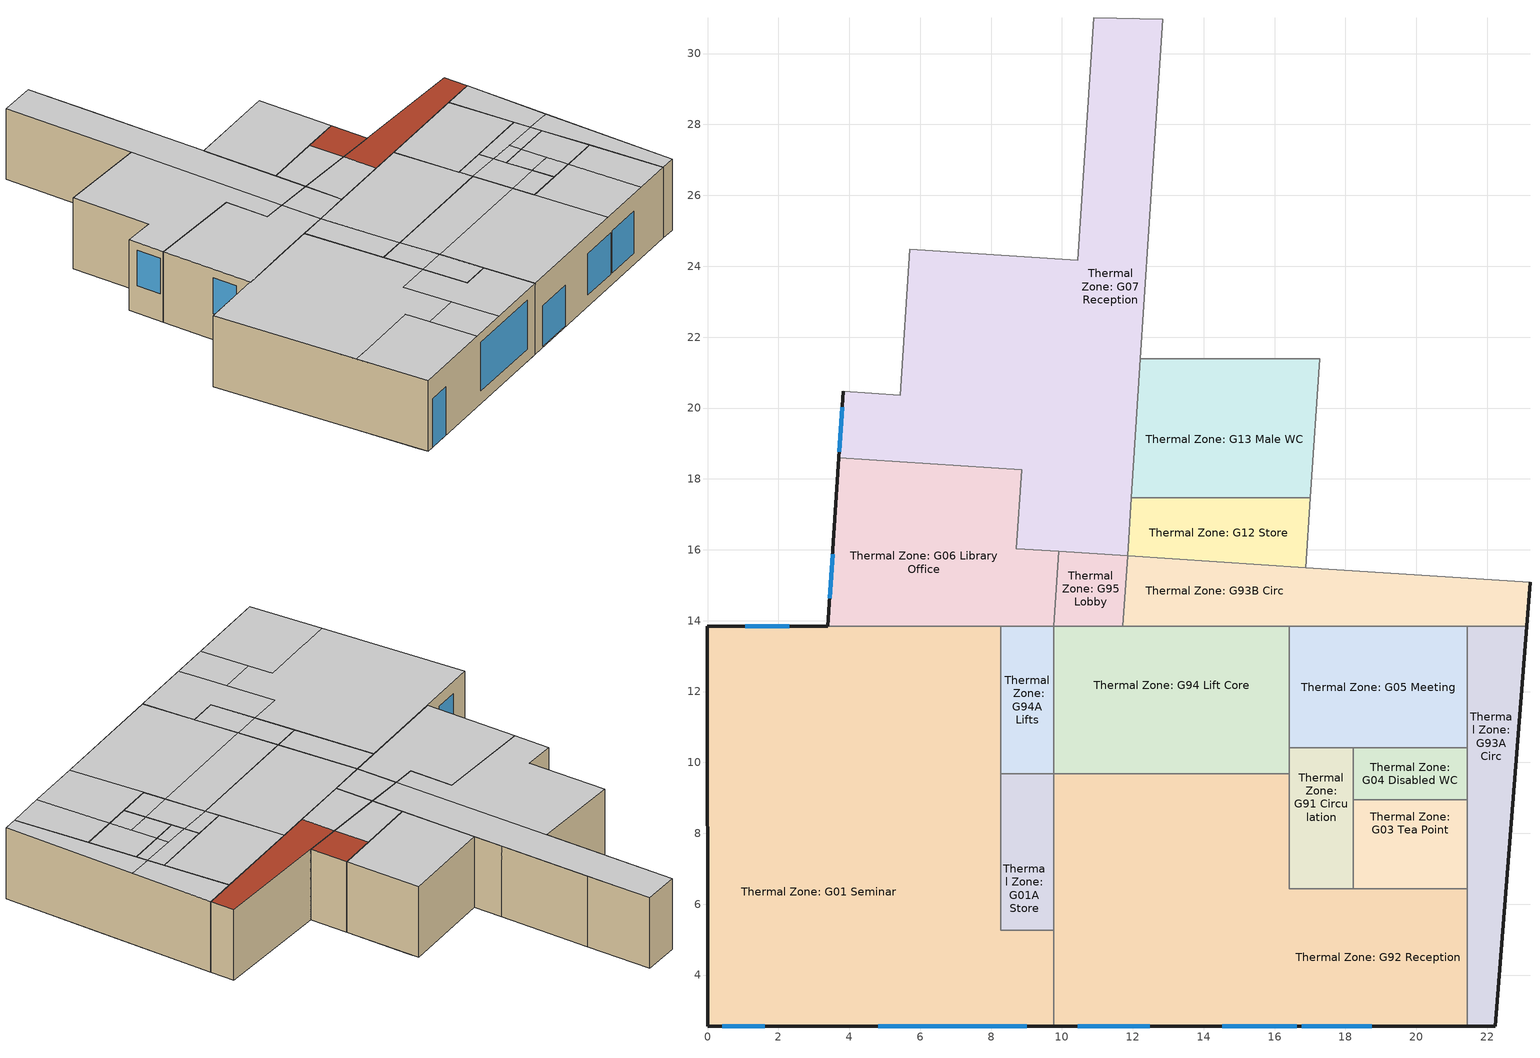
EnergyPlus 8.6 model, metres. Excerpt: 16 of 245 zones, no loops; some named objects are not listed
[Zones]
Thermal Zone: G01 Seminar
 floor to Thermal Zone: LG91_Lobby (InteriorCeiling): 8.27,9.67 8.27,7.61 6.28,7.61 6.28,9.67 z0
 floor to Thermal Zone: LG02 (InteriorCeiling): 8.27,7.61 8.27,5.27 9.61,5.27 9.61,2.55 6.28,2.55 6.28,7.61 z0
 floor to Thermal Zone: LG03 (InteriorCeiling): 9.77,5.27 9.77,2.55 9.61,2.55 9.61,5.27 z0
 floor ground (ExternalFloor): 9.77,5.27 9.77,2.55 9.61,2.55 9.61,5.27 8.27,5.27 z0
 floor to Thermal Zone: LG01 (InteriorCeiling Reversed): 6.28,9.67 6.28,3.03 0,3.03 0,9.67 z0
 floor to Thermal Zone: LG01 (InteriorCeiling): 6.28,3.03 6.28,2.55 2.96,2.55 2.96,3.03 z0
 floor to Thermal Zone: LG06 (InteriorCeiling): 8.27,13.84 8.27,9.67 0,9.67 0,13.84 z0
 floor to Thermal Zone: LG01A (InteriorCeiling Reversed): 2.96,3.03 2.96,2.55 0,2.55 0,3.03 z0
 wall outside (ExternalWall): 3.4,13.84 0,13.84 0,2.55 9.77,2.55 z0:3.77
 wall to Thermal Zone: G94A Lifts (InteriorWall): 8.27,9.67 8.27,13.84 z0:3.77
 wall to Thermal Zone: G01A Store (InteriorWall): 9.77,5.27 8.27,5.27 8.27,9.67 z0:3.77
 wall to Thermal Zone: G92 Reception (InteriorWall): 9.77,2.55 9.77,5.27 z0:3.77
 wall to Thermal Zone: G06 Library Office (InteriorWall): 8.27,13.84 3.4,13.84 z0:3.77
 window (GlazingCH): 2.31,13.84 1.06,13.84 z1.24:3.14; 0.41,2.55 1.61,2.55 z0:2.6; 4.81,2.55 9.01,2.55 z0.67:3.27
 ceiling to Thermal Zone: 101 Open Plan Office (InteriorCeiling): 6.49,5.08 6.49,7.59 8.27,7.59 8.27,13.84 0,13.84 0,6.33 4.49,6.33 4.49,5.08 z3.77
 ceiling to Thermal Zone: 101C Office (InteriorCeiling): 4.49,2.55 4.49,6.33 0,6.33 0,2.55 z3.77
 ceiling to Thermal Zone: 101B Office (InteriorCeiling): 6.49,2.55 6.49,5.08 4.49,5.08 4.49,2.55 z3.77
 ceiling to Thermal Zone: 102 Admin Office (InteriorCeiling): 9.77,2.55 9.77,5.27 8.27,5.27 8.27,7.59 6.49,7.59 6.49,2.55 z3.77
Thermal Zone: G01A Store
 floor to Thermal Zone: LG03 (InteriorCeiling): 9.77,7.61 9.77,5.27 9.61,5.27 9.61,7.61 z0
 floor to Thermal Zone: LG91_Lobby (InteriorCeiling Reversed): 8.27,9.67 9.77,9.67 9.77,7.61 8.27,7.61 z0
 floor to Thermal Zone: LG02 (InteriorCeiling Reversed): 9.61,7.61 9.61,5.27 8.27,5.27 8.27,7.61 z0
 wall to Thermal Zone: G94A Lifts (InteriorWall): 9.77,9.67 8.27,9.67 z0:3.77
 wall to Thermal Zone: G92 Reception (InteriorWall): 9.77,5.27 9.77,9.67 z0:3.77
 ceiling to Thermal Zone: 102 Admin Office (InteriorCeiling Reversed): 9.77,5.27 9.77,7.59 8.27,7.59 8.27,5.27 z3.77
 ceiling to Thermal Zone: 194 Circulation (InteriorCeiling): 9.77,7.59 9.77,9.67 8.27,9.67 8.27,7.59 z3.77
Thermal Zone: G03 Tea Point
 floor ground (ExternalFloor): 21.43,7.61 21.43,6.44 18.22,6.44 18.22,7.61 z0
 floor to Thermal Zone: LG05 IT Cluster (InteriorCeiling Reversed): 21.43,8.95 21.43,7.61 18.22,7.61 18.22,8.95 z0
 wall to Thermal Zone: G91 Circulation (InteriorWall): 18.22,8.95 18.22,6.44 z0:3.77
 wall to Thermal Zone: G04 Disabled WC (InteriorWall): 21.43,8.95 18.22,8.95 z0:3.77
 wall to Thermal Zone: G93A Circ (InteriorWall): 21.43,6.44 21.43,8.95 z0:3.77
 wall to Thermal Zone: G92 Reception (InteriorWall): 18.22,6.44 21.43,6.44 z0:3.77
 ceiling to Thermal Zone: 104 Office (InteriorCeiling Reversed): 19.51,6.44 21.43,6.44 21.43,8.95 19.58,8.95 z3.77
 ceiling to Thermal Zone: 194 Circulation (InteriorCeiling Reversed): 19.54,7.59 19.58,8.95 18.22,8.95 18.22,7.59 z3.77
 ceiling to Thermal Zone: 103 Office (InteriorCeiling Reversed): 19.51,6.44 19.54,7.59 18.22,7.59 18.22,6.44 z3.77
Thermal Zone: G04 Disabled WC
 floor to Thermal Zone: LG05 IT Cluster (InteriorCeiling): 21.43,10.41 21.43,8.95 18.22,8.95 18.22,10.41 z0
 wall to Thermal Zone: G93A Circ (InteriorWall): 21.43,8.95 21.43,10.41 z0:3.77
 wall to Thermal Zone: G91 Circulation (InteriorWall): 18.22,10.41 18.22,8.95 z0:3.77
 wall to Thermal Zone: G05 Meeting (InteriorWall): 21.43,10.41 18.22,10.41 z0:3.77
 ceiling to Thermal Zone: 105 Meeting (InteriorCeiling Reversed): 21.43,9.54 21.43,10.41 18.22,10.41 18.22,9.63 z3.77
 ceiling to Thermal Zone: 104 Office (InteriorCeiling Reversed): 21.43,8.95 21.43,9.54 19.59,9.59 19.58,8.95 z3.77
 ceiling to Thermal Zone: 194 Circulation (InteriorCeiling Reversed): 19.58,8.95 19.59,9.59 18.22,9.63 18.22,8.95 z3.77
Thermal Zone: G05 Meeting
 floor to Thermal Zone: LG05 IT Cluster (InteriorCeiling): 21.43,13.84 21.43,10.41 16.42,10.41 16.42,13.84 z0
 wall to Thermal Zone: G93A Circ (InteriorWall): 21.43,10.41 21.43,13.84 z0:3.77
 wall to Thermal Zone: G91 Circulation (InteriorWall): 16.42,10.41 18.22,10.41 z0:3.77
 wall to Thermal Zone: G94 Lift Core (InteriorWall): 16.42,13.84 16.42,10.41 z0:3.77
 wall to Thermal Zone: G93B Circ (InteriorWall): 21.43,13.84 16.42,13.84 z0:3.77
 ceiling to Thermal Zone: 105 Meeting (InteriorCeiling Reversed): 21.43,10.41 21.43,13.84 16.42,13.84 16.42,10.41 z3.77
Thermal Zone: G06 Library Office
 floor to Thermal Zone: LG09 Office (InteriorCeiling): 3.71,18.59 8.86,18.26 8.78,17.09 3.64,17.43 z0
 floor to Thermal Zone: LG07 Office (InteriorCeiling): 3.64,17.43 8.78,17.09 8.57,13.84 3.4,13.84 z0
 floor to Thermal Zone: LG07 Office (InteriorCeiling Reversed): 8.71,16.03 9.91,15.95 9.77,13.84 8.57,13.84 z0
 wall outside (ExternalWall): 3.71,18.59 3.4,13.84 z0:3.77
 wall to Thermal Zone: G07 Reception (InteriorWall): 9.91,15.95 8.71,16.03 8.86,18.26 3.71,18.59 z0:3.77
 wall to Thermal Zone: G95 Lobby (InteriorWall): 9.77,13.84 9.91,15.95 z0:3.77
 wall to Thermal Zone: G94A Lifts (InteriorWall): 8.27,13.84 9.77,13.84 z0:3.77
 window (GlazingCH): 3.53,15.88 3.45,14.63 z1.39:3.29
 ceiling to Thermal Zone: 106 Office (InteriorCeiling): 9.77,13.84 9.91,15.95 8.71,16.03 8.86,18.26 3.71,18.59 3.4,13.84 z3.77
Thermal Zone: G07 Reception
 floor to Thermal Zone: LG07 Office (InteriorCeiling Reversed): 8.78,17.09 9.98,17.01 9.91,15.95 8.71,16.03 z0
 floor to Thermal Zone: LG09 Office (InteriorCeiling Reversed): 3.83,20.47 10.18,20.05 9.98,17.01 8.78,17.09 8.86,18.26 3.71,18.59 z0
 floor to Thermal Zone: LG96 Circulation (InteriorCeiling Reversed): 10.9,31.01 12.84,30.96 11.85,15.83 9.91,15.95 z0
 floor to Thermal Zone: LG11 Office (InteriorCeiling Reversed): 5.7,24.48 10.45,24.17 10.18,20.05 5.44,20.36 z0
 wall outside (ExternalWall): 3.83,20.47 3.71,18.59 z0:3.77
 wall to Thermal Zone: G08 Meeting (InteriorWall): 5.7,24.48 5.44,20.36 3.83,20.47 z0:3.77
 wall to Thermal Zone: G09 GroupStudy (InteriorWall): 10.9,31.01 10.45,24.17 5.7,24.48 z0:3.77
 wall to Thermal Zone: G16 Library (InteriorWall): 12.84,30.96 10.9,31.01 z0:3.77
 wall to Thermal Zone: G10 Tea Point (InteriorWall): 12.62,27.57 12.84,30.96 z0:3.77
 wall to Thermal Zone: G97A Riser (InteriorWall): 12.31,22.88 12.62,27.57 z0:3.77
 wall to Thermal Zone: G97 Circ (InteriorWall): 12.21,21.39 12.31,22.88 z0:3.77
 wall to Thermal Zone: G13 Male WC (InteriorWall): 11.96,17.46 12.21,21.39 z0:3.77
 wall to Thermal Zone: G12 Store (InteriorWall): 11.85,15.83 11.96,17.46 z0:3.77
 wall to Thermal Zone: G95 Lobby (InteriorWall): 9.91,15.95 11.85,15.83 z0:3.77
 window (GlazingCH): 3.8,20.02 3.72,18.77 z1.45:3.35
 ceiling to Thermal Zone: 106 Office (InteriorCeiling): 9.91,15.95 10.45,24.17 5.7,24.48 5.44,20.36 3.83,20.47 3.71,18.59 8.86,18.26 8.71,16.03 z3.77
 ceiling to Thermal Zone: 197 Circulation (InteriorCeiling): 11.85,15.83 12.84,30.96 10.9,31.01 9.91,15.95 z3.77
Thermal Zone: G12 Store
 floor to Thermal Zone: LG08 Electric Intake (InteriorCeiling): 17.01,17.46 16.88,15.5 11.85,15.83 11.96,17.46 z0
 wall to Thermal Zone: G11 Study room (InteriorWall): 16.88,15.5 17.01,17.46 z0:3.77
 wall to Thermal Zone: G93B Circ (InteriorWall): 11.85,15.83 16.88,15.5 z0:3.77
 wall to Thermal Zone: G13 Male WC (InteriorWall): 17.01,17.46 11.96,17.46 z0:3.77
 ceiling to Thermal Zone: 108 Shower (InteriorCeiling): 14.96,15.62 15.04,17.46 11.96,17.46 11.85,15.83 z3.77
 roof outside (ExternalRoof): 16.88,15.5 17.01,17.46 15.04,17.46 14.96,15.62 z3.77
Thermal Zone: G13 Male WC
 floor to Thermal Zone: LG12 Plant (InteriorCeiling): 17.27,21.39 17.23,20.78 12.18,20.78 12.21,21.39 z0
 floor to Thermal Zone: LG10 HubRoom (InteriorCeiling Reversed): 17.23,20.78 17.01,17.46 11.96,17.46 12.18,20.78 z0
 wall to Thermal Zone: G97 Circ (InteriorWall): 17.27,21.39 12.21,21.39 z0:3.77
 wall to Thermal Zone: G11 Study room (InteriorWall): 17.01,17.46 17.27,21.39 z0:3.77
 ceiling to Thermal Zone: 109 Male WC (InteriorCeiling): 17.01,17.46 17.27,21.39 12.21,21.39 11.96,17.46 z3.77
Thermal Zone: G91 Circulation
 floor ground (ExternalFloor): 18.22,7.61 18.22,6.44 16.42,6.44 16.42,7.61 z0
 floor to Thermal Zone: LG05 IT Cluster (InteriorCeiling): 18.22,10.41 18.22,7.61 16.42,7.61 16.42,10.41 z0
 wall to Thermal Zone: G92 Reception (InteriorWall): 16.42,9.67 16.42,6.44 18.22,6.44 z0:3.77
 wall to Thermal Zone: G94 Lift Core (InteriorWall): 16.42,10.41 16.42,9.67 z0:3.77
 ceiling to Thermal Zone: 194 Circulation (InteriorCeiling Reversed): 18.22,7.59 18.22,9.63 16.42,9.67 16.42,7.59 z3.77
 ceiling to Thermal Zone: 103 Office (InteriorCeiling): 18.22,6.44 18.22,7.59 16.42,7.59 16.42,6.44 z3.77
 ceiling to Thermal Zone: 105 Meeting (InteriorCeiling Reversed): 18.22,9.63 18.22,10.41 16.42,10.41 16.42,9.67 z3.77
Thermal Zone: G92 Reception
 floor to Thermal Zone: LG91_Lobby (InteriorCeiling): 16.42,9.67 16.42,7.61 9.77,7.61 9.77,9.67 z0
 floor to Thermal Zone: LG03 (InteriorCeiling Reversed): 12.86,7.61 12.86,2.56 9.77,2.56 9.77,7.61 z0
 floor to Thermal Zone: LG04 (InteriorCeiling Reversed): 16.42,7.61 16.42,2.56 12.86,2.56 12.86,7.61 z0
 floor ground (ExternalFloor): 21.43,6.44 21.43,2.56 16.42,2.56 16.42,6.44 z0
 wall outside (ExternalWall): 9.77,2.55 21.43,2.56 z0:3.77
 wall to Thermal Zone: G93A Circ (InteriorWall): 21.43,2.56 21.43,6.44 z0:3.77
 wall to Thermal Zone: G94 Lift Core (InteriorWall): 16.42,9.67 9.77,9.67 z0:3.77
 window (GlazingCH): 10.44,2.55 12.48,2.56 z0.07:2.23; 14.53,2.56 16.63,2.56 z0.63:2.84; 16.77,2.56 18.74,2.56 z0.61:2.86
 ceiling to Thermal Zone: 194 Circulation (InteriorCeiling): 16.42,7.59 16.42,9.67 9.77,9.67 9.77,7.59 z3.77
 ceiling to Thermal Zone: 104 Office (InteriorCeiling): 21.43,2.56 21.43,6.44 19.51,6.44 19.41,2.56 z3.77
 ceiling to Thermal Zone: 103 Office (InteriorCeiling): 19.41,2.56 19.51,6.44 16.42,6.44 16.42,2.56 z3.77
 ceiling to Thermal Zone: 102 Admin Office (InteriorCeiling Reversed): 16.42,2.56 16.42,7.59 9.77,7.59 9.77,2.56 z3.77
Thermal Zone: G93A Circ
 floor ground (ExternalFloor): 22.62,7.61 22.22,2.56 21.43,2.56 21.43,7.61 z0
 floor to Thermal Zone: LG05 IT Cluster (InteriorCeiling Reversed): 23.11,13.84 22.62,7.61 21.43,7.61 21.43,13.84 z0
 wall outside (ExternalWall): 21.43,2.56 22.22,2.56 z0:3.77
 wall to Thermal Zone: G93B Circ (InteriorWall): 23.11,13.84 21.43,13.84 z0:3.77
 wall ground (ExternalWall): 22.22,2.56 23.11,13.84 z0:3.77
 ceiling to Thermal Zone: 105 Meeting (InteriorCeiling): 22.77,9.51 23.11,13.84 21.43,13.84 21.43,9.54 z3.77
 ceiling to Thermal Zone: 104 Office (InteriorCeiling Reversed): 21.43,2.56 22.22,2.56 22.77,9.51 21.43,9.54 z3.77
Thermal Zone: G93B Circ
 floor to Thermal Zone: LG08 Electric Intake (InteriorCeiling Reversed): 11.85,15.83 16.88,15.5 16.78,13.84 11.72,13.84 z0
 floor ground (ExternalFloor): 16.88,15.5 23.21,15.09 23.11,13.84 16.78,13.84 z0
 wall to Thermal Zone: G11 Study room (InteriorWall): 23.21,15.09 16.88,15.5 z0:3.77
 wall ground (ExternalWall): 23.11,13.84 23.21,15.09 z0:3.77
 wall to Thermal Zone: G95 Lobby (InteriorWall): 11.85,15.83 11.72,13.84 z0:3.77
 wall to Thermal Zone: G94 Lift Core (InteriorWall): 11.72,13.84 16.42,13.84 z0:3.77
 ceiling to Thermal Zone: 107 Disabled WC (InteriorCeiling): 11.72,13.84 14.84,13.84 14.96,15.62 11.85,15.83 z3.77
 roof outside (ExternalRoof): 23.11,13.84 23.21,15.09 14.96,15.62 14.84,13.84 z3.77
Thermal Zone: G94 Lift Core
 floor to Thermal Zone: LG94 Lift Core (InteriorCeiling): 16.42,13.84 16.42,9.67 13.6,9.67 13.6,11.8 12.34,11.8 12.34,9.67 9.77,9.67 9.77,13.84 z0
 floor to Thermal Zone: LG92 Cupboard (InteriorCeiling): 13.6,10.71 13.6,9.67 12.34,9.67 12.34,10.71 z0
 floor to Thermal Zone: LG93 Cupboard (InteriorCeiling): 13.6,11.8 13.6,10.71 12.34,10.71 12.34,11.8 z0
 wall to Thermal Zone: G94A Lifts (InteriorWall): 9.77,13.84 9.77,9.67 z0:3.77
 wall to Thermal Zone: G95 Lobby (InteriorWall): 11.72,13.84 9.77,13.84 z0:3.77
 ceiling to Thermal Zone: 195 Lift Core (InteriorCeiling): 16.42,9.67 16.42,13.84 9.77,13.84 9.77,9.67 z3.77
Thermal Zone: G94A Lifts
 floor to Thermal Zone: LG94A Lifts (InteriorCeiling Reversed): 9.77,9.67 8.27,9.67 8.27,13.84 9.77,13.84 z0
 ceiling to Thermal Zone: 195A Lifts (InteriorCeiling): 9.77,9.67 9.77,13.84 8.27,13.84 8.27,9.67 z3.77
Thermal Zone: G95 Lobby
 floor to Thermal Zone: LG96 Circulation (InteriorCeiling Reversed): 9.91,15.95 11.85,15.83 11.72,13.84 9.77,13.84 z0
 ceiling to Thermal Zone: 197 Circulation (InteriorCeiling Reversed): 11.72,13.84 11.85,15.83 9.91,15.95 9.77,13.84 z3.77
[Building]
Central House: 32, , 0.07, 0.2, , 25
[Site:Location]
LONDON/GATWICK: 51.15, -0.18, 0, 62
[SizingPeriod:DesignDay]
LONDON/GATWICK Ann Clg .4% Condns DB=>MWB: 7, 21, SummerDesignDay, 27.2, 9.7, DefaultMultipliers, , Wetbulb, 18.7, , , , , 100582, 3.5, 90, No, No, No, ASHRAETau, , , 0.455, 1.974
LONDON/GATWICK Ann Htg 99.6% Condns DB: 2, 21, WinterDesignDay, -4.6, 0, DefaultMultipliers, , Wetbulb, -4.6, , , , , 100582, 1.5, 80, No, No, No, ASHRAEClearSky, , , , , 0
[SITE:GROUNDTEMPERATURE:BUILDINGSURFACE]
8.3, 6.4, 5.8, 6.3, 8.9, 11.7, 14.4, 16.4, 17, 16.1, 13.8, 11
[Material]
Asphalt: VeryRough, 0.01, 0.169175, 1121.29, 1460, 0.9, 0.7, 0.7
Brick (100mm): MediumRough, 0.1, 0.707248, 1845, 840, 0.9, 0.6, 0.6
Brick (200mm): MediumRough, 0.2, 0.802466, 1845, 840, 0.9, 0.6, 0.6
CastConcrete 300mm: MediumRough, 0.3, 0.182984, 1900, 930, 0.9, 0.6, 0.6
ConcreteDeck 50mm: MediumRough, 0.05, 0.201611, 1900, 930, 0.9, 0.6, 0.6
InsulationCelotex: MediumRough, 0.04, 0.0184196, 50.4, 840, 0.9, 0.5, 0.5
InsulationPartition: MediumRough, 0.025, 0.0344579, 33, 840, 0.9, 0.5, 0.5
PlasterboardConstruction 12mm: MediumSmooth, 0.012, 0.035, 670, 800, 0.9, 0.4, 0.4
Plywood 40mm: MediumSmooth, 0.04, 0.183917, 608, 1630, 0.9, 0.5, 0.5
[Material:AirGap]
Air cavity 10 wall: 0.164029
Air cavity 130 floor: 0.181308
Air cavity 350 ceiling: 0.180993
Air cavity 50 wall: 0.171593
[WindowMaterial:SimpleGlazingSystem]
SingleAndSecondaryGlazing: 2.94836, 0.54, 0.71
[WindowMaterial:Blind]
SolsticeVenetianBlind: Horizontal, 0.025, 0.01875, 0.001, 45, 247.028, 0, 0.5, 0.5, 0, 0.5, 0.5, 0, 0.5, 0.5, 0, 0.5, 0.5, 0, 0.9, 0.9, 0.05, 0.5, 0.5, 0.5, 0.5, 0, 180
[Construction]
ExternalFloor: CastConcrete 300mm, ConcreteDeck 50mm
ExternalRoof: Asphalt, CastConcrete 300mm, InsulationCelotex, PlasterboardConstruction 12mm
ExternalWall: Brick (200mm), Air cavity 50 wall, Brick (100mm), Air cavity 10 wall, InsulationCelotex, PlasterboardConstruction 12mm
GlazingCH: SingleAndSecondaryGlazing
InteriorCeiling: Plywood 40mm, Air cavity 130 floor, CastConcrete 300mm, Air cavity 350 ceiling, PlasterboardConstruction 12mm
InteriorCeiling Reversed: PlasterboardConstruction 12mm, Air cavity 350 ceiling, CastConcrete 300mm, Air cavity 130 floor, Plywood 40mm
InteriorWall: PlasterboardConstruction 12mm, Air cavity 50 wall, InsulationPartition, Air cavity 50 wall, PlasterboardConstruction 12mm
[WindowProperty:ShadingControl]
Shading Control: InteriorBlind, , OnIfHighSolarOnWindow, , 27, No, No, SolsticeVenetianBlind
[Zone]
Thermal Zone: G01 Seminar: -0, -2.40303e-11, 13.8416, 3.60956e-16
Thermal Zone: G01A Store: -0, 8.27451, 9.67361, 3.60956e-16
Thermal Zone: G03 Tea Point: -0, 18.2195, 6.44101, 3.60956e-16
Thermal Zone: G04 Disabled WC: -0, 21.4335, 10.4086, 3.60956e-16
Thermal Zone: G05 Meeting: -0, 21.4335, 13.8416, 3.60956e-16
Thermal Zone: G06 Library Office: -0, 9.77447, 13.8416, 3.60956e-16
Thermal Zone: G07 Reception: -0, 9.91234, 15.9538, 3.60956e-16
Thermal Zone: G12 Store: -0, 17.0124, 17.4631, 3.60956e-16
Thermal Zone: G13 Male WC: -0, 12.2148, 21.3877, 3.60956e-16
Thermal Zone: G91 Circulation: -0, 16.4195, 10.4086, 3.60956e-16
Thermal Zone: G92 Reception: -0, 21.4335, 6.44101, 3.60956e-16
Thermal Zone: G93A Circ: -0, 21.4335, 2.56112, 3.60956e-16
Thermal Zone: G93B Circ: -0, 11.8518, 15.8272, 3.60956e-16
Thermal Zone: G94 Lift Core: -0, 9.77451, 13.8416, 3.60956e-16
Thermal Zone: G94A Lifts: -0, 9.77451, 9.67361, 3.60956e-16
Thermal Zone: G95 Lobby: -0, 11.7222, 13.8416, 3.60956e-16
[ZoneVentilation:DesignFlowRate]
NVG01: Thermal Zone: G01 Seminar, Office_OccSched, Flow/Person, 0, 0, 0.012168, 5, Natural, 0, 1, 0.606, 0.03636, 0.1177, 0, 18, MinIndoorTemp_Sched, 100, , 1, DeltaTemp_Sched, -100, MinOutdoorTemp_Sched, 100, MaxOutdoorTemp_Sched, 40
NVG05: Thermal Zone: G05 Meeting, Office_OccSched, Flow/Person, 0, 0, 0.012168, 5, Natural, 0, 1, 0.606, 0.03636, 0.1177, 0, 18, MinIndoorTemp_Sched, 100, , 1, DeltaTemp_Sched, -100, MinOutdoorTemp_Sched, 100, MaxOutdoorTemp_Sched, 40
NVG06: Thermal Zone: G06 Library Office, Office_OccSched, Flow/Person, 0, 0, 0.012168, 5, Natural, 0, 1, 0.606, 0.03636, 0.1177, 0, 18, MinIndoorTemp_Sched, 100, , 1, DeltaTemp_Sched, -100, MinOutdoorTemp_Sched, 100, MaxOutdoorTemp_Sched, 40
[DesignSpecification:OutdoorAir]
DesignOutdoorAir_Office; DesignOutdoorAir_Meeting; DesignOutdoorAir_Kitchen; DesignOutdoorAir_LectureTheatre 1; DesignOutdoorAir_Reception: Sum, 0, 0, 0, 4, OutAirFlowRateSched
DesignOutdoorAir_Lavatory; DesignOutdoorAir_Server: Sum, 0, 0, 0, 10, OutAirFlowRateSched
[DesignSpecification:ZoneAirDistribution]
Thermal Zone: G01 Seminar Design Spec Zone Air Dist; Thermal Zone: G03 Tea Point Design Spec Zone Air Dist; Thermal Zone: G04 Disabled WC Design Spec Zone Air Dist; Thermal Zone: G05 Meeting Design Spec Zone Air Dist; Thermal Zone: G06 Library Office Design Spec Zone Air Dist; Thermal Zone: G07 Reception Design Spec Zone Air Dist; Thermal Zone: G12 Store Design Spec Zone Air Dist; Thermal Zone: G13 Male WC Design Spec Zone Air Dist; Thermal Zone: G92 Reception Design Spec Zone Air Dist: 1, 1
[Sizing:Zone]
Thermal Zone: G01 Seminar: SupplyAirTemperature, 14, 11.11, SupplyAirTemperature, 40, 11.11, 0.0085, 0.008, DesignOutdoorAir_LectureTheatre 1, , , DesignDay, 0, 0.000762, 0, 0, DesignDay, 0, 0.002032, 0.141576, 0.3, Thermal Zone: G01 Seminar Design Spec Zone Air Dist, No
Thermal Zone: G03 Tea Point: SupplyAirTemperature, 14, 11.11, SupplyAirTemperature, 40, 11.11, 0.0085, 0.008, DesignOutdoorAir_Kitchen, , , DesignDay, 0, 0.000762, 0, 0, DesignDay, 0, 0.002032, 0.141576, 0.3, Thermal Zone: G03 Tea Point Design Spec Zone Air Dist, No
Thermal Zone: G04 Disabled WC: SupplyAirTemperature, 14, 11.11, SupplyAirTemperature, 40, 11.11, 0.0085, 0.008, DesignOutdoorAir_Lavatory, , , DesignDay, 0, 0.000762, 0, 0, DesignDay, 0, 0.002032, 0.141576, 0.3, Thermal Zone: G04 Disabled WC Design Spec Zone Air Dist, No
Thermal Zone: G05 Meeting: SupplyAirTemperature, 14, 11.11, SupplyAirTemperature, 40, 11.11, 0.0085, 0.008, DesignOutdoorAir_Meeting, , , DesignDay, 0, 0.000762, 0, 0, DesignDay, 0, 0.002032, 0.141576, 0.3, Thermal Zone: G05 Meeting Design Spec Zone Air Dist, No
Thermal Zone: G06 Library Office: SupplyAirTemperature, 14, 11.11, SupplyAirTemperature, 40, 11.11, 0.0085, 0.008, DesignOutdoorAir_Office, , , DesignDay, 0, 0.000762, 0, 0, DesignDay, 0, 0.002032, 0.141576, 0.3, Thermal Zone: G06 Library Office Design Spec Zone Air Dist, No
Thermal Zone: G07 Reception: SupplyAirTemperature, 14, 11.11, SupplyAirTemperature, 40, 11.11, 0.0085, 0.008, DesignOutdoorAir_Reception, , , DesignDay, 0, 0.000762, 0, 0, DesignDay, 0, 0.002032, 0.141576, 0.3, Thermal Zone: G07 Reception Design Spec Zone Air Dist, No
Thermal Zone: G12 Store: SupplyAirTemperature, 14, 11.11, SupplyAirTemperature, 40, 11.11, 0.0085, 0.008, DesignOutdoorAir_Server, , , DesignDay, 0, 0.000762, 0, 0, DesignDay, 0, 0.002032, 0.141576, 0.3, Thermal Zone: G12 Store Design Spec Zone Air Dist, No
Thermal Zone: G13 Male WC: SupplyAirTemperature, 14, 11.11, SupplyAirTemperature, 40, 11.11, 0.0085, 0.008, DesignOutdoorAir_Lavatory, , , DesignDay, 0, 0.000762, 0, 0, DesignDay, 0, 0.002032, 0.141576, 0.3, Thermal Zone: G13 Male WC Design Spec Zone Air Dist, No
Thermal Zone: G92 Reception: SupplyAirTemperature, 14, 11.11, SupplyAirTemperature, 40, 11.11, 0.0085, 0.008, DesignOutdoorAir_Reception, , , DesignDay, 0, 0.000762, 0, 0, DesignDay, 0, 0.002032, 0.141576, 0.3, Thermal Zone: G92 Reception Design Spec Zone Air Dist, No
[ZoneControl:Thermostat]
Thermal Zone: G01 Seminar Thermostat: Thermal Zone: G01 Seminar, Thermal Zone: G01 Seminar Thermostat Schedule, ThermostatSetpoint:DualSetpoint, Thermostat Setpoint Dual Setpoint 110
Thermal Zone: G03 Tea Point Thermostat: Thermal Zone: G03 Tea Point, Thermal Zone: G03 Tea Point Thermostat Schedule, ThermostatSetpoint:DualSetpoint, Thermostat Setpoint Dual Setpoint 111
Thermal Zone: G05 Meeting Thermostat: Thermal Zone: G05 Meeting, Thermal Zone: G05 Meeting Thermostat Schedule, ThermostatSetpoint:DualSetpoint, Thermostat Setpoint Dual Setpoint 112
Thermal Zone: G06 Library Office Thermostat: Thermal Zone: G06 Library Office, Thermal Zone: G06 Library Office Thermostat Schedule, ThermostatSetpoint:DualSetpoint, Thermostat Setpoint Dual Setpoint 113
Thermal Zone: G07 Reception Thermostat: Thermal Zone: G07 Reception, Thermal Zone: G07 Reception Thermostat Schedule, ThermostatSetpoint:DualSetpoint, Thermostat Setpoint Dual Setpoint 115
Thermal Zone: G12 Store Thermostat: Thermal Zone: G12 Store, Thermal Zone: G12 Store Thermostat Schedule, ThermostatSetpoint:DualSetpoint, Thermostat Setpoint Dual Setpoint 119
Thermal Zone: G92 Reception Thermostat: Thermal Zone: G92 Reception, Thermal Zone: G92 Reception Thermostat Schedule, ThermostatSetpoint:DualSetpoint, Thermostat Setpoint Dual Setpoint 121
[ThermostatSetpoint:DualSetpoint]
Thermostat Setpoint Dual Setpoint 110: LectureTheatre_Heating, LectureTheatre_Cooling
Thermostat Setpoint Dual Setpoint 111: Kitchen_Heating, Kitchen_Cooling
Thermostat Setpoint Dual Setpoint 112; Thermostat Setpoint Dual Setpoint 113: Office_Heating, Office_Cooling
Thermostat Setpoint Dual Setpoint 115; Thermostat Setpoint Dual Setpoint 121: Reception_Heating, Reception_Cooling
Thermostat Setpoint Dual Setpoint 119: Server_Heating, Server_Cooling
[ZoneHVAC:TerminalUnit:VariableRefrigerantFlow]
FCU107 1: Always On Discrete 1, Node 262, Node 263, Autosize, Autosize, Autosize, Autosize, 0, 0, 0, AlwaysOff, DrawThrough, Fan:OnOff, VRF Zone Terminal Fan 205, OutdoorAir:Mixer, FCU107 1 OA Mixer, Coil:Cooling:DX:VariableRefrigerantFlow, VRF Zone Terminal Cooling Coil 205, Coil:Heating:DX:VariableRefrigerantFlow, VRF Zone Terminal Heating Coil 205, 30, 20, 1
FCU107 3: Always On Discrete 1, Node 266, Node 267, Autosize, Autosize, Autosize, Autosize, 0, 0, 0, AlwaysOff, DrawThrough, Fan:OnOff, VRF Zone Terminal Fan 207, OutdoorAir:Mixer, FCU107 3 OA Mixer, Coil:Cooling:DX:VariableRefrigerantFlow, VRF Zone Terminal Cooling Coil 207, Coil:Heating:DX:VariableRefrigerantFlow, VRF Zone Terminal Heating Coil 207, 30, 20, 1
FCU107 2: Always On Discrete 1, Node 264, Node 265, Autosize, Autosize, Autosize, Autosize, 0, 0, 0, AlwaysOff, DrawThrough, Fan:OnOff, VRF Zone Terminal Fan 206, OutdoorAir:Mixer, FCU107 2 OA Mixer, Coil:Cooling:DX:VariableRefrigerantFlow, VRF Zone Terminal Cooling Coil 206, Coil:Heating:DX:VariableRefrigerantFlow, VRF Zone Terminal Heating Coil 206, 30, 20, 1
VRF Zone Terminal 164: Always On Discrete 1, Node 784, Node 785, Autosize, Autosize, Autosize, Autosize, 0, 0, 0, AlwaysOff, DrawThrough, Fan:OnOff, VRF Zone Terminal Fan 172, OutdoorAir:Mixer, VRF Zone Terminal 164 OA Mixer, Coil:Cooling:DX:VariableRefrigerantFlow, VRF Zone Terminal Cooling Coil 172, Coil:Heating:DX:VariableRefrigerantFlow, VRF Zone Terminal Heating Coil 172, 30, 20, 1
[Zone equipment]
Thermal Zone: G01 Seminar: VRF Zone Terminal 159, VRF Zone Terminal 160, VRF Zone Terminal 161, VRF Zone Terminal 162
Thermal Zone: G03 Tea Point: EF-G06, VRF Zone Terminal 101
Thermal Zone: G04 Disabled WC: EF-G05
Thermal Zone: G05 Meeting: EF-G04, VRF Zone Terminal 100
Thermal Zone: G06 Library Office: VRF Zone Terminal 99
Thermal Zone: G07 Reception: VRF Zone Terminal 80, VRF Zone Terminal 102, VRF Zone Terminal 103
Thermal Zone: G12 Store: VRF Zone Terminal 199
Thermal Zone: G13 Male WC: EF-G02
Thermal Zone: G92 Reception: VRF Zone Terminal 81, VRF Zone Terminal 155, VRF Zone Terminal 156, VRF Zone Terminal 157, ACG01(overdoorheater)
[Schedule:Compact]
Thermal Zone: G01 Seminar Thermostat Schedule: Thermal Zone: G01 Seminar Thermostat Schedule Type Limits, Through: 12/31, For: AllDays, Until: 24:00, 4
Thermal Zone: G03 Tea Point Thermostat Schedule: Thermal Zone: G03 Tea Point Thermostat Schedule Type Limits, Through: 12/31, For: AllDays, Until: 24:00, 4
Thermal Zone: G05 Meeting Thermostat Schedule: Thermal Zone: G05 Meeting Thermostat Schedule Type Limits, Through: 12/31, For: AllDays, Until: 24:00, 4
Thermal Zone: G06 Library Office Thermostat Schedule: Thermal Zone: G06 Library Office Thermostat Schedule Type Limits, Through: 12/31, For: AllDays, Until: 24:00, 4
Thermal Zone: G07 Reception Thermostat Schedule: Thermal Zone: G07 Reception Thermostat Schedule Type Limits, Through: 12/31, For: AllDays, Until: 24:00, 4
Thermal Zone: G12 Store Thermostat Schedule: Thermal Zone: G12 Store Thermostat Schedule Type Limits, Through: 12/31, For: AllDays, Until: 24:00, 4
Thermal Zone: G92 Reception Thermostat Schedule: Thermal Zone: G92 Reception Thermostat Schedule Type Limits, Through: 12/31, For: AllDays, Until: 24:00, 4
OutAirFlowRateSched: Fraction, Through: 12/31, For: Weekdays WinterDesignDay SummerDesignDay, Until: 00:30, 0, Until: 01:00, 0, Until: 01:30, 0.15, Until: 02:00, 0.15, Until: 02:30, 0.15, Until: 03:00, 0.15, Until: 03:30, 0.15, Until: 04:00, 0.15, Until: 04:30, 0.15, Until: 05:00, 0.15, Until: 05:30, 0.15, Until: 06:00, 0.15, Until: 06:30, 0.15, Until: 07:00, 0.15, Until: 07:30, 0.15, Until: 08:00, 1, Until: 08:30, 1, Until: 09:00, 1, Until: 09:30, 1, Until: 10:00, 1, Until: 10:30, 1, Until: 11:00, 1, Until: 11:30, 1, Until: 12:00, 1, Until: 12:30, 1, Until: 13:00, 1, Until: 13:30, 1, Until: 14:00, 1, Until: 14:30, 1, Until: 15:00, 1, Until: 15:30, 1, Until: 16:00, 1, Until: 16:30, 1, Until: 17:00, 1, Until: 17:30, 1, Until: 18:00, 1, Until: 18:30, 1, Until: 19:00, 1, Until: 19:30, 1, Until: 20:00, 0.15, Until: 20:30, 0.15, Until: 21:00, 0.15, Until: 21:30, 0.15, Until: 22:00, 0.15, Until: 22:30, 0.15, Until: 23:00, 0.15, Until: 23:30, 0.15, Until: 24:00, 0.15, For: Weekends Holiday, Until: 00:30, 0.15, Until: 01:00, 0.15, Until: 01:30, 0.15, Until: 02:00, 0.15, Until: 02:30, 0.15, Until: 03:00, 0.15, Until: 03:30, 0.15, Until: 04:00, 0.15, Until: 04:30, 0.15, Until: 05:00, 0.15, Until: 05:30, 0.15, Until: 06:00, 0.15, Until: 06:30, 0.15, Until: 07:00, 0.15, Until: 07:30, 0.15, Until: 08:00, 1, Until: 08:30, 1, Until: 09:00, 1, Until: 09:30, 1, Until: 10:00, 1, Until: 10:30, 1, Until: 11:00, 1, Until: 11:30, 1, Until: 12:00, 1, Until: 12:30, 1, Until: 13:00, 1, Until: 13:30, 1, Until: 14:00, 1, Until: 14:30, 1, Until: 15:00, 1, Until: 15:30, 1, Until: 16:00, 1, Until: 16:30, 1, Until: 17:00, 1, Until: 17:30, 1, Until: 18:00, 1, Until: 18:30, 1, Until: 19:00, 1, Until: 19:30, 1, Until: 20:00, 0.15, Until: 20:30, 0.15, Until: 21:00, 0.15, Until: 21:30, 0.15, Until: 22:00, 0.15, Until: 22:30, 0.15, Until: 23:00, 0.15, Until: 23:30, 0.15, Until: 24:00, 0.15
DeltaTemp_Sched: Temperature, Through: 12/31, For: Weekdays WinterDesignDay SummerDesignDay, Until: 00:30, -1.81556, Until: 01:00, -1.81556, Until: 01:30, -1.81556, Until: 02:00, -1.81556, Until: 02:30, -1.81556, Until: 03:00, -1.81556, Until: 03:30, -1.81556, Until: 04:00, -1.81556, Until: 04:30, -1.81556, Until: 05:00, -1.81556, Until: 05:30, -1.81556, Until: 06:00, -1.81556, Until: 06:30, -1.81556, Until: 07:00, -1.81556, Until: 07:30, -1.81556, Until: 08:00, -1.81556, Until: 08:30, -1.81556, Until: 09:00, -1.81556, Until: 09:30, -1.81556, Until: 10:00, -1.81556, Until: 10:30, -1.81556, Until: 11:00, -1.81556, Until: 11:30, -1.81556, Until: 12:00, -1.81556, Until: 12:30, -1.81556, Until: 13:00, -1.81556, Until: 13:30, -1.81556, Until: 14:00, -1.81556, Until: 14:30, -1.81556, Until: 15:00, -1.81556, Until: 15:30, -1.81556, Until: 16:00, -1.81556, Until: 16:30, -1.81556, Until: 17:00, -1.81556, Until: 17:30, -1.81556, Until: 18:00, -1.81556, Until: 18:30, -1.81556, Until: 19:00, -1.81556, Until: 19:30, -1.81556, Until: 20:00, -1.81556, Until: 20:30, -1.81556, Until: 21:00, -1.81556, Until: 21:30, -1.81556, Until: 22:00, -1.81556, Until: 22:30, -1.81556, Until: 23:00, -1.81556, Until: 23:30, -1.81556, Until: 24:00, -1.81556, For: Weekends Holiday, Until: 00:30, -1.81556, Until: 01:00, -1.81556, Until: 01:30, -1.81556, Until: 02:00, -1.81556, Until: 02:30, -1.81556, Until: 03:00, -1.81556, Until: 03:30, -1.81556, Until: 04:00, -1.81556, Until: 04:30, -1.81556, Until: 05:00, -1.81556, Until: 05:30, -1.81556, Until: 06:00, -1.81556, Until: 06:30, -1.81556, Until: 07:00, -1.81556, Until: 07:30, -1.81556, Until: 08:00, -1.81556, Until: 08:30, -1.81556, Until: 09:00, -1.81556, Until: 09:30, -1.81556, Until: 10:00, -1.81556, Until: 10:30, -1.81556, Until: 11:00, -1.81556, Until: 11:30, -1.81556, Until: 12:00, -1.81556, Until: 12:30, -1.81556, Until: 13:00, -1.81556, Until: 13:30, -1.81556, Until: 14:00, -1.81556, Until: 14:30, -1.81556, Until: 15:00, -1.81556, Until: 15:30, -1.81556, Until: 16:00, -1.81556, Until: 16:30, -1.81556, Until: 17:00, -1.81556, Until: 17:30, -1.81556, Until: 18:00, -1.81556, Until: 18:30, -1.81556, Until: 19:00, -1.81556, Until: 19:30, -1.81556, Until: 20:00, -1.81556, Until: 20:30, -1.81556, Until: 21:00, -1.81556, Until: 21:30, -1.81556, Until: 22:00, -1.81556, Until: 22:30, -1.81556, Until: 23:00, -1.81556, Until: 23:30, -1.81556, Until: 24:00, -1.81556
MinIndoorTemp_Sched: Temperature, Through: 12/31, For: Weekdays WinterDesignDay SummerDesignDay, Until: 00:30, 23.2747, Until: 01:00, 23.2747, Until: 01:30, 23.2747, Until: 02:00, 23.2747, Until: 02:30, 23.2747, Until: 03:00, 23.2747, Until: 03:30, 23.2747, Until: 04:00, 23.2747, Until: 04:30, 23.2747, Until: 05:00, 23.2747, Until: 05:30, 23.2747, Until: 06:00, 23.2747, Until: 06:30, 23.2747, Until: 07:00, 23.2747, Until: 07:30, 23.2747, Until: 08:00, 23.2747, Until: 08:30, 23.2747, Until: 09:00, 23.2747, Until: 09:30, 23.2747, Until: 10:00, 23.2747, Until: 10:30, 23.2747, Until: 11:00, 23.2747, Until: 11:30, 23.2747, Until: 12:00, 23.2747, Until: 12:30, 23.2747, Until: 13:00, 23.2747, Until: 13:30, 23.2747, Until: 14:00, 23.2747, Until: 14:30, 23.2747, Until: 15:00, 23.2747, Until: 15:30, 23.2747, Until: 16:00, 23.2747, Until: 16:30, 23.2747, Until: 17:00, 23.2747, Until: 17:30, 23.2747, Until: 18:00, 23.2747, Until: 18:30, 23.2747, Until: 19:00, 23.2747, Until: 19:30, 23.2747, Until: 20:00, 23.2747, Until: 20:30, 23.2747, Until: 21:00, 23.2747, Until: 21:30, 23.2747, Until: 22:00, 23.2747, Until: 22:30, 23.2747, Until: 23:00, 23.2747, Until: 23:30, 23.2747, Until: 24:00, 23.2747, For: Weekends Holiday, Until: 00:30, 23.2747, Until: 01:00, 23.2747, Until: 01:30, 23.2747, Until: 02:00, 23.2747, Until: 02:30, 23.2747, Until: 03:00, 23.2747, Until: 03:30, 23.2747, Until: 04:00, 23.2747, Until: 04:30, 23.2747, Until: 05:00, 23.2747, Until: 05:30, 23.2747, Until: 06:00, 23.2747, Until: 06:30, 23.2747, Until: 07:00, 23.2747, Until: 07:30, 23.2747, Until: 08:00, 23.2747, Until: 08:30, 23.2747, Until: 09:00, 23.2747, Until: 09:30, 23.2747, Until: 10:00, 23.2747, Until: 10:30, 23.2747, Until: 11:00, 23.2747, Until: 11:30, 23.2747, Until: 12:00, 23.2747, Until: 12:30, 23.2747, Until: 13:00, 23.2747, Until: 13:30, 23.2747, Until: 14:00, 23.2747, Until: 14:30, 23.2747, Until: 15:00, 23.2747, Until: 15:30, 23.2747, Until: 16:00, 23.2747, Until: 16:30, 23.2747, Until: 17:00, 23.2747, Until: 17:30, 23.2747, Until: 18:00, 23.2747, Until: 18:30, 23.2747, Until: 19:00, 23.2747, Until: 19:30, 23.2747, Until: 20:00, 23.2747, Until: 20:30, 23.2747, Until: 21:00, 23.2747, Until: 21:30, 23.2747, Until: 22:00, 23.2747, Until: 22:30, 23.2747, Until: 23:00, 23.2747, Until: 23:30, 23.2747, Until: 24:00, 23.2747
MaxOutdoorTemp_Sched: Temperature, Through: 12/31, For: Weekdays WinterDesignDay SummerDesignDay, Until: 00:30, 30.0387, Until: 01:00, 30.0387, Until: 01:30, 30.0387, Until: 02:00, 30.0387, Until: 02:30, 30.0387, Until: 03:00, 30.0387, Until: 03:30, 30.0387, Until: 04:00, 30.0387, Until: 04:30, 30.0387, Until: 05:00, 30.0387, Until: 05:30, 30.0387, Until: 06:00, 30.0387, Until: 06:30, 30.0387, Until: 07:00, 30.0387, Until: 07:30, 30.0387, Until: 08:00, 30.0387, Until: 08:30, 30.0387, Until: 09:00, 30.0387, Until: 09:30, 30.0387, Until: 10:00, 30.0387, Until: 10:30, 30.0387, Until: 11:00, 30.0387, Until: 11:30, 30.0387, Until: 12:00, 30.0387, Until: 12:30, 30.0387, Until: 13:00, 30.0387, Until: 13:30, 30.0387, Until: 14:00, 30.0387, Until: 14:30, 30.0387, Until: 15:00, 30.0387, Until: 15:30, 30.0387, Until: 16:00, 30.0387, Until: 16:30, 30.0387, Until: 17:00, 30.0387, Until: 17:30, 30.0387, Until: 18:00, 30.0387, Until: 18:30, 30.0387, Until: 19:00, 30.0387, Until: 19:30, 30.0387, Until: 20:00, 30.0387, Until: 20:30, 30.0387, Until: 21:00, 30.0387, Until: 21:30, 30.0387, Until: 22:00, 30.0387, Until: 22:30, 30.0387, Until: 23:00, 30.0387, Until: 23:30, 30.0387, Until: 24:00, 30.0387, For: Weekends Holiday, Until: 00:30, 30.0387, Until: 01:00, 30.0387, Until: 01:30, 30.0387, Until: 02:00, 30.0387, Until: 02:30, 30.0387, Until: 03:00, 30.0387, Until: 03:30, 30.0387, Until: 04:00, 30.0387, Until: 04:30, 30.0387, Until: 05:00, 30.0387, Until: 05:30, 30.0387, Until: 06:00, 30.0387, Until: 06:30, 30.0387, Until: 07:00, 30.0387, Until: 07:30, 30.0387, Until: 08:00, 30.0387, Until: 08:30, 30.0387, Until: 09:00, 30.0387, Until: 09:30, 30.0387, Until: 10:00, 30.0387, Until: 10:30, 30.0387, Until: 11:00, 30.0387, Until: 11:30, 30.0387, Until: 12:00, 30.0387, Until: 12:30, 30.0387, Until: 13:00, 30.0387, Until: 13:30, 30.0387, Until: 14:00, 30.0387, Until: 14:30, 30.0387, Until: 15:00, 30.0387, Until: 15:30, 30.0387, Until: 16:00, 30.0387, Until: 16:30, 30.0387, Until: 17:00, 30.0387, Until: 17:30, 30.0387, Until: 18:00, 30.0387, Until: 18:30, 30.0387, Until: 19:00, 30.0387, Until: 19:30, 30.0387, Until: 20:00, 30.0387, Until: 20:30, 30.0387, Until: 21:00, 30.0387, Until: 21:30, 30.0387, Until: 22:00, 30.0387, Until: 22:30, 30.0387, Until: 23:00, 30.0387, Until: 23:30, 30.0387, Until: 24:00, 30.0387
MinOutdoorTemp_Sched: Temperature, Through: 12/31, For: Weekdays WinterDesignDay SummerDesignDay, Until: 00:30, 18.9542, Until: 01:00, 18.9542, Until: 01:30, 18.9542, Until: 02:00, 18.9542, Until: 02:30, 18.9542, Until: 03:00, 18.9542, Until: 03:30, 18.9542, Until: 04:00, 18.9542, Until: 04:30, 18.9542, Until: 05:00, 18.9542, Until: 05:30, 18.9542, Until: 06:00, 18.9542, Until: 06:30, 18.9542, Until: 07:00, 18.9542, Until: 07:30, 18.9542, Until: 08:00, 18.9542, Until: 08:30, 18.9542, Until: 09:00, 18.9542, Until: 09:30, 18.9542, Until: 10:00, 18.9542, Until: 10:30, 18.9542, Until: 11:00, 18.9542, Until: 11:30, 18.9542, Until: 12:00, 18.9542, Until: 12:30, 18.9542, Until: 13:00, 18.9542, Until: 13:30, 18.9542, Until: 14:00, 18.9542, Until: 14:30, 18.9542, Until: 15:00, 18.9542, Until: 15:30, 18.9542, Until: 16:00, 18.9542, Until: 16:30, 18.9542, Until: 17:00, 18.9542, Until: 17:30, 18.9542, Until: 18:00, 18.9542, Until: 18:30, 18.9542, Until: 19:00, 18.9542, Until: 19:30, 18.9542, Until: 20:00, 18.9542, Until: 20:30, 18.9542, Until: 21:00, 18.9542, Until: 21:30, 18.9542, Until: 22:00, 18.9542, Until: 22:30, 18.9542, Until: 23:00, 18.9542, Until: 23:30, 18.9542, Until: 24:00, 18.9542, For: Weekends Holiday, Until: 00:30, 18.9542, Until: 01:00, 18.9542, Until: 01:30, 18.9542, Until: 02:00, 18.9542, Until: 02:30, 18.9542, Until: 03:00, 18.9542, Until: 03:30, 18.9542, Until: 04:00, 18.9542, Until: 04:30, 18.9542, Until: 05:00, 18.9542, Until: 05:30, 18.9542, Until: 06:00, 18.9542, Until: 06:30, 18.9542, Until: 07:00, 18.9542, Until: 07:30, 18.9542, Until: 08:00, 18.9542, Until: 08:30, 18.9542, Until: 09:00, 18.9542, Until: 09:30, 18.9542, Until: 10:00, 18.9542, Until: 10:30, 18.9542, Until: 11:00, 18.9542, Until: 11:30, 18.9542, Until: 12:00, 18.9542, Until: 12:30, 18.9542, Until: 13:00, 18.9542, Until: 13:30, 18.9542, Until: 14:00, 18.9542, Until: 14:30, 18.9542, Until: 15:00, 18.9542, Until: 15:30, 18.9542, Until: 16:00, 18.9542, Until: 16:30, 18.9542, Until: 17:00, 18.9542, Until: 17:30, 18.9542, Until: 18:00, 18.9542, Until: 18:30, 18.9542, Until: 19:00, 18.9542, Until: 19:30, 18.9542, Until: 20:00, 18.9542, Until: 20:30, 18.9542, Until: 21:00, 18.9542, Until: 21:30, 18.9542, Until: 22:00, 18.9542, Until: 22:30, 18.9542, Until: 23:00, 18.9542, Until: 23:30, 18.9542, Until: 24:00, 18.9542
Server_Cooling: Temperature, Through: 12/31, For: Weekdays WinterDesignDay SummerDesignDay, Until: 00:30, 23, Until: 01:00, 23, Until: 01:30, 23, Until: 02:00, 23, Until: 02:30, 23, Until: 03:00, 23, Until: 03:30, 23, Until: 04:00, 23, Until: 04:30, 23, Until: 05:00, 23, Until: 05:30, 23, Until: 06:00, 23, Until: 06:30, 23, Until: 07:00, 23, Until: 07:30, 23, Until: 08:00, 23, Until: 08:30, 23, Until: 09:00, 23, Until: 09:30, 23, Until: 10:00, 23, Until: 10:30, 23, Until: 11:00, 23, Until: 11:30, 23, Until: 12:00, 23, Until: 12:30, 23, Until: 13:00, 23, Until: 13:30, 23, Until: 14:00, 23, Until: 14:30, 23, Until: 15:00, 23, Until: 15:30, 23, Until: 16:00, 23, Until: 16:30, 23, Until: 17:00, 23, Until: 17:30, 23, Until: 18:00, 23, Until: 18:30, 23, Until: 19:00, 23, Until: 19:30, 23, Until: 20:00, 23, Until: 20:30, 23, Until: 21:00, 23, Until: 21:30, 23, Until: 22:00, 23, Until: 22:30, 23, Until: 23:00, 23, Until: 23:30, 23, Until: 24:00, 23, For: Weekends Holiday, Until: 00:30, 23, Until: 01:00, 23, Until: 01:30, 23, Until: 02:00, 23, Until: 02:30, 23, Until: 03:00, 23, Until: 03:30, 23, Until: 04:00, 23, Until: 04:30, 23, Until: 05:00, 23, Until: 05:30, 23, Until: 06:00, 23, Until: 06:30, 23, Until: 07:00, 23, Until: 07:30, 23, Until: 08:00, 23, Until: 08:30, 23, Until: 09:00, 23, Until: 09:30, 23, Until: 10:00, 23, Until: 10:30, 23, Until: 11:00, 23, Until: 11:30, 23, Until: 12:00, 23, Until: 12:30, 23, Until: 13:00, 23, Until: 13:30, 23, Until: 14:00, 23, Until: 14:30, 23, Until: 15:00, 23, Until: 15:30, 23, Until: 16:00, 23, Until: 16:30, 23, Until: 17:00, 23, Until: 17:30, 23, Until: 18:00, 23, Until: 18:30, 23, Until: 19:00, 23, Until: 19:30, 23, Until: 20:00, 23, Until: 20:30, 23, Until: 21:00, 23, Until: 21:30, 23, Until: 22:00, 23, Until: 22:30, 23, Until: 23:00, 23, Until: 23:30, 23, Until: 24:00, 23
Server_Heating: Temperature, Through: 12/31, For: Weekdays WinterDesignDay SummerDesignDay, Until: 00:30, 20, Until: 01:00, 20, Until: 01:30, 20, Until: 02:00, 20, Until: 02:30, 20, Until: 03:00, 20, Until: 03:30, 20, Until: 04:00, 20, Until: 04:30, 20, Until: 05:00, 20, Until: 05:30, 20, Until: 06:00, 20, Until: 06:30, 20, Until: 07:00, 20, Until: 07:30, 20, Until: 08:00, 20, Until: 08:30, 20, Until: 09:00, 20, Until: 09:30, 20, Until: 10:00, 20, Until: 10:30, 20, Until: 11:00, 20, Until: 11:30, 20, Until: 12:00, 20, Until: 12:30, 20, Until: 13:00, 20, Until: 13:30, 20, Until: 14:00, 20, Until: 14:30, 20, Until: 15:00, 20, Until: 15:30, 20, Until: 16:00, 20, Until: 16:30, 20, Until: 17:00, 20, Until: 17:30, 20, Until: 18:00, 20, Until: 18:30, 20, Until: 19:00, 20, Until: 19:30, 20, Until: 20:00, 20, Until: 20:30, 20, Until: 21:00, 20, Until: 21:30, 20, Until: 22:00, 20, Until: 22:30, 20, Until: 23:00, 20, Until: 23:30, 20, Until: 24:00, 20, For: Weekends Holiday, Until: 00:30, 20, Until: 01:00, 20, Until: 01:30, 20, Until: 02:00, 20, Until: 02:30, 20, Until: 03:00, 20, Until: 03:30, 20, Until: 04:00, 20, Until: 04:30, 20, Until: 05:00, 20, Until: 05:30, 20, Until: 06:00, 20, Until: 06:30, 20, Until: 07:00, 20, Until: 07:30, 20, Until: 08:00, 20, Until: 08:30, 20, Until: 09:00, 20, Until: 09:30, 20, Until: 10:00, 20, Until: 10:30, 20, Until: 11:00, 20, Until: 11:30, 20, Until: 12:00, 20, Until: 12:30, 20, Until: 13:00, 20, Until: 13:30, 20, Until: 14:00, 20, Until: 14:30, 20, Until: 15:00, 20, Until: 15:30, 20, Until: 16:00, 20, Until: 16:30, 20, Until: 17:00, 20, Until: 17:30, 20, Until: 18:00, 20, Until: 18:30, 20, Until: 19:00, 20, Until: 19:30, 20, Until: 20:00, 20, Until: 20:30, 20, Until: 21:00, 20, Until: 21:30, 20, Until: 22:00, 20, Until: 22:30, 20, Until: 23:00, 20, Until: 23:30, 20, Until: 24:00, 20
LectureTheatre_Cooling; Office_Cooling; Kitchen_Cooling; Reception_Cooling: Temperature, Through: 12/31, For: Weekdays WinterDesignDay SummerDesignDay, Until: 00:30, 50, Until: 01:00, 50, Until: 01:30, 50, Until: 02:00, 50, Until: 02:30, 50, Until: 03:00, 50, Until: 03:30, 50, Until: 04:00, 50, Until: 04:30, 50, Until: 05:00, 50, Until: 05:30, 50, Until: 06:00, 24, Until: 06:30, 24, Until: 07:00, 24, Until: 07:30, 24, Until: 08:00, 24, Until: 08:30, 24, Until: 09:00, 24, Until: 09:30, 24, Until: 10:00, 24, Until: 10:30, 24, Until: 11:00, 24, Until: 11:30, 24, Until: 12:00, 24, Until: 12:30, 24, Until: 13:00, 24, Until: 13:30, 24, Until: 14:00, 24, Until: 14:30, 24, Until: 15:00, 24, Until: 15:30, 24, Until: 16:00, 24, Until: 16:30, 24, Until: 17:00, 24, Until: 17:30, 24, Until: 18:00, 24, Until: 18:30, 24, Until: 19:00, 24, Until: 19:30, 24, Until: 20:00, 50, Until: 20:30, 50, Until: 21:00, 50, Until: 21:30, 50, Until: 22:00, 50, Until: 22:30, 50, Until: 23:00, 50, Until: 23:30, 50, Until: 24:00, 50, For: Weekends Holiday, Until: 00:30, 50, Until: 01:00, 50, Until: 01:30, 50, Until: 02:00, 50, Until: 02:30, 50, Until: 03:00, 50, Until: 03:30, 50, Until: 04:00, 50, Until: 04:30, 50, Until: 05:00, 50, Until: 05:30, 50, Until: 06:00, 24, Until: 06:30, 24, Until: 07:00, 24, Until: 07:30, 24, Until: 08:00, 24, Until: 08:30, 24, Until: 09:00, 24, Until: 09:30, 24, Until: 10:00, 24, Until: 10:30, 24, Until: 11:00, 24, Until: 11:30, 24, Until: 12:00, 24, Until: 12:30, 24, Until: 13:00, 24, Until: 13:30, 24, Until: 14:00, 24, Until: 14:30, 24, Until: 15:00, 24, Until: 15:30, 24, Until: 16:00, 24, Until: 16:30, 24, Until: 17:00, 24, Until: 17:30, 24, Until: 18:00, 24, Until: 18:30, 24, Until: 19:00, 24, Until: 19:30, 24, Until: 20:00, 50, Until: 20:30, 50, Until: 21:00, 50, Until: 21:30, 50, Until: 22:00, 50, Until: 22:30, 50, Until: 23:00, 50, Until: 23:30, 50, Until: 24:00, 50
LectureTheatre_Heating; Office_Heating; Kitchen_Heating; Reception_Heating: Temperature, Through: 12/31, For: Weekdays WinterDesignDay SummerDesignDay, Until: 00:30, 12, Until: 01:00, 12, Until: 01:30, 12, Until: 02:00, 12, Until: 02:30, 12, Until: 03:00, 12, Until: 03:30, 12, Until: 04:00, 12, Until: 04:30, 12, Until: 05:00, 12, Until: 05:30, 12, Until: 06:00, 22, Until: 06:30, 22, Until: 07:00, 22, Until: 07:30, 22, Until: 08:00, 22, Until: 08:30, 22, Until: 09:00, 22, Until: 09:30, 22, Until: 10:00, 22, Until: 10:30, 22, Until: 11:00, 22, Until: 11:30, 22, Until: 12:00, 22, Until: 12:30, 22, Until: 13:00, 22, Until: 13:30, 22, Until: 14:00, 22, Until: 14:30, 22, Until: 15:00, 22, Until: 15:30, 22, Until: 16:00, 22, Until: 16:30, 22, Until: 17:00, 22, Until: 17:30, 22, Until: 18:00, 22, Until: 18:30, 22, Until: 19:00, 22, Until: 19:30, 22, Until: 20:00, 12, Until: 20:30, 12, Until: 21:00, 12, Until: 21:30, 12, Until: 22:00, 12, Until: 22:30, 12, Until: 23:00, 12, Until: 23:30, 12, Until: 24:00, 12, For: Weekends Holiday, Until: 00:30, 12, Until: 01:00, 12, Until: 01:30, 12, Until: 02:00, 12, Until: 02:30, 12, Until: 03:00, 12, Until: 03:30, 12, Until: 04:00, 12, Until: 04:30, 12, Until: 05:00, 12, Until: 05:30, 12, Until: 06:00, 22, Until: 06:30, 22, Until: 07:00, 22, Until: 07:30, 22, Until: 08:00, 22, Until: 08:30, 22, Until: 09:00, 22, Until: 09:30, 22, Until: 10:00, 22, Until: 10:30, 22, Until: 11:00, 22, Until: 11:30, 22, Until: 12:00, 22, Until: 12:30, 22, Until: 13:00, 22, Until: 13:30, 22, Until: 14:00, 22, Until: 14:30, 22, Until: 15:00, 22, Until: 15:30, 22, Until: 16:00, 22, Until: 16:30, 22, Until: 17:00, 22, Until: 17:30, 22, Until: 18:00, 22, Until: 18:30, 22, Until: 19:00, 22, Until: 19:30, 22, Until: 20:00, 12, Until: 20:30, 12, Until: 21:00, 12, Until: 21:30, 12, Until: 22:00, 12, Until: 22:30, 12, Until: 23:00, 12, Until: 23:30, 12, Until: 24:00, 12
Office_OccSched: Fraction, Through: 12/31, For: Weekdays WinterDesignDay SummerDesignDay, Until: 00:30, 0.124226, Until: 01:00, 0.0392999, Until: 01:30, 0, Until: 02:00, 0.0392999, Until: 02:30, 0.0392999, Until: 03:00, 0.0392999, Until: 03:30, 0.0392999, Until: 04:00, 0.0392999, Until: 04:30, 0.0392999, Until: 05:00, 0.0392999, Until: 05:30, 0.0392999, Until: 06:00, 0, Until: 06:30, 0, Until: 07:00, 0.0392999, Until: 07:30, 0.0392999, Until: 08:00, 0.0392999, Until: 08:30, 0, Until: 09:00, 0.0469432, Until: 09:30, 0.0562213, Until: 10:00, 0.102892, Until: 10:30, 0.132495, Until: 11:00, 0.187773, Until: 11:30, 0.187773, Until: 12:00, 0.226257, Until: 12:30, 0.196605, Until: 13:00, 0.24351, Until: 13:30, 0.234716, Until: 14:00, 0.290428, Until: 14:30, 0.234716, Until: 15:00, 0.328602, Until: 15:30, 0.281659, Until: 16:00, 0.320092, Until: 16:30, 0.24351, Until: 17:00, 0.24351, Until: 17:30, 0.234716, Until: 18:00, 0.196605, Until: 18:30, 0.149722, Until: 19:00, 0.17936, Until: 19:30, 0.140829, Until: 20:00, 0.140829, Until: 20:30, 0.132495, Until: 21:00, 0.102892, Until: 21:30, 0.102892, Until: 22:00, 0.0938863, Until: 22:30, 0.066115, Until: 23:00, 0.0469432, Until: 23:30, 0, Until: 24:00, 0.0392999, For: Weekends Holiday, Until: 00:30, 0.124226, Until: 01:00, 0.0392999, Until: 01:30, 0, Until: 02:00, 0.0392999, Until: 02:30, 0.0392999, Until: 03:00, 0.0392999, Until: 03:30, 0.0392999, Until: 04:00, 0.0392999, Until: 04:30, 0.0392999, Until: 05:00, 0.0392999, Until: 05:30, 0.0392999, Until: 06:00, 0, Until: 06:30, 0, Until: 07:00, 0.0392999, Until: 07:30, 0.0392999, Until: 08:00, 0.0392999, Until: 08:30, 0, Until: 09:00, 0.0469432, Until: 09:30, 0.0562213, Until: 10:00, 0.102892, Until: 10:30, 0.132495, Until: 11:00, 0.187773, Until: 11:30, 0.187773, Until: 12:00, 0.226257, Until: 12:30, 0.196605, Until: 13:00, 0.24351, Until: 13:30, 0.234716, Until: 14:00, 0.290428, Until: 14:30, 0.234716, Until: 15:00, 0.328602, Until: 15:30, 0.281659, Until: 16:00, 0.320092, Until: 16:30, 0.24351, Until: 17:00, 0.24351, Until: 17:30, 0.234716, Until: 18:00, 0.196605, Until: 18:30, 0.149722, Until: 19:00, 0.17936, Until: 19:30, 0.140829, Until: 20:00, 0.140829, Until: 20:30, 0.132495, Until: 21:00, 0.102892, Until: 21:30, 0.102892, Until: 22:00, 0.0938863, Until: 22:30, 0.066115, Until: 23:00, 0.0469432, Until: 23:30, 0, Until: 24:00, 0.0392999
